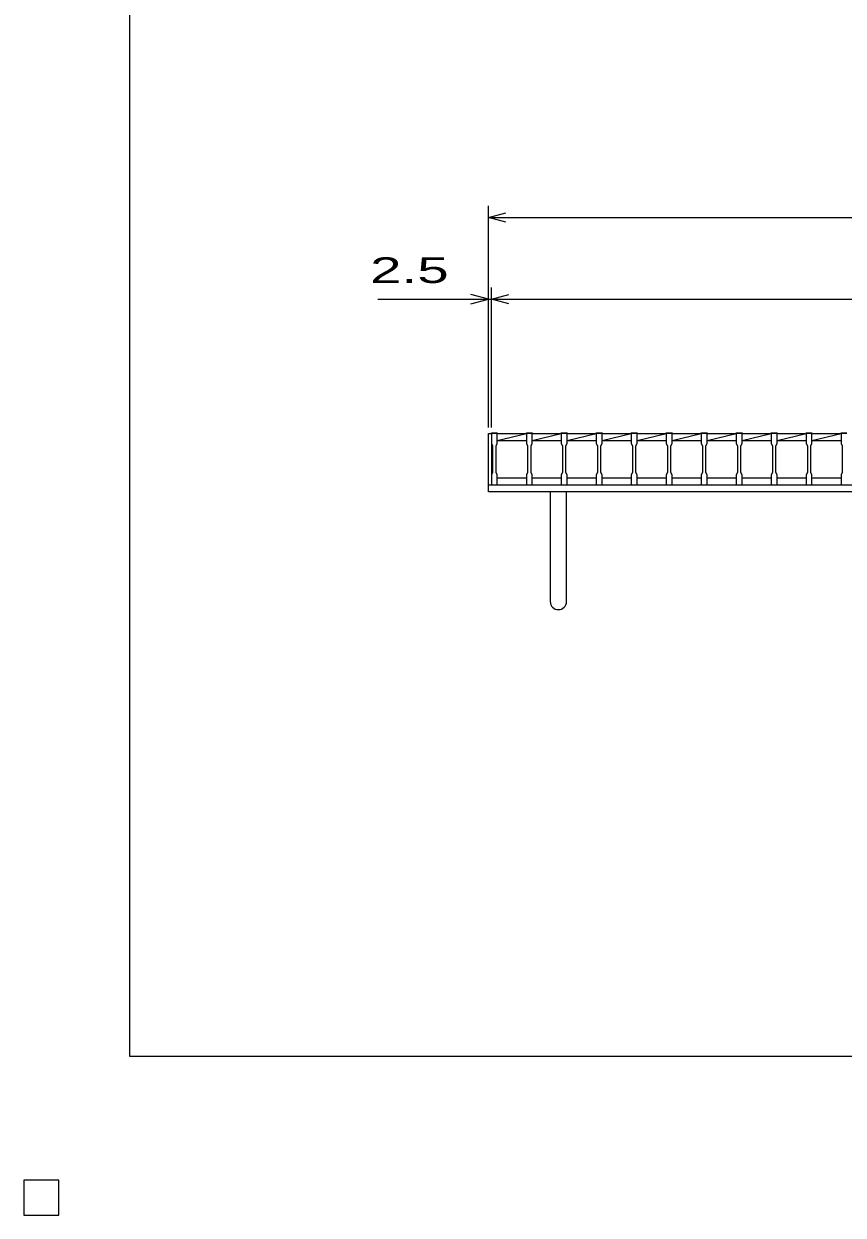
# Model space of a CAD drawing. Units: millimetres, scale not verified. Extents: x -1820 to 1731, y -1282 to 1054.
# Drawn here: x -1820 to -1117, y -1282 to -261 of the extents above; entities that cross this region are included whole.
import ezdxf
from ezdxf.enums import TextEntityAlignment as Align

# ---------------------------------------------------------------- set-up
doc = ezdxf.new("R2010")
doc.units = ezdxf.units.MM
doc.header["$LTSCALE"] = 10
for name, color, linetype, lineweight in [('0_2', 150, 'Continuous', 25), ('16', 3, 'Continuous', 25), ('19', 6, 'Continuous', 25), ('22', 4, 'Continuous', 25), ('24', 2, 'Continuous', 25), ('32', 4, 'Continuous', 25)]:
    doc.layers.add(name, color=color, linetype=linetype, lineweight=lineweight)
doc.styles.add('ベクトル', font='')
doc.styles.get('ベクトル').set_extended_font_data('ベクトル')

msp = doc.modelspace()

# ---------------------------------------------------------------- linework, layer by layer
at = {"layer": '0_2'}
for p, q in [((-1729, -1146.5), (-1729, 1053.5)), ((1731, -1146.5), (-1729, -1146.5)), ((-1790, -1252.5), (-1820, -1252.5)), ((-1820, -1252.5), (-1820, -1282.5)), ((-1790, -1252.5), (-1820, -1252.5)), ((-1820, -1252.5), (-1820, -1282.5)), ((-1790, -1252.5), (-1820, -1252.5)), ((-1820, -1252.5), (-1820, -1282.5)), ((-1790, -1252.5), (-1820, -1252.5)), ((-1820, -1252.5), (-1820, -1282.5)), ((-1790, -1252.5), (-1820, -1252.5)), ((-1820, -1252.5), (-1820, -1282.5)), ((-1790, -1282.5), (-1790, -1252.5)), ((-1790, -1282.5), (-1790, -1252.5)), ((-1790, -1282.5), (-1790, -1252.5)), ((-1790, -1282.5), (-1790, -1252.5)), ((-1790, -1282.5), (-1790, -1252.5)), ((-1820, -1282.5), (-1790, -1282.5)), ((-1820, -1282.5), (-1790, -1282.5)), ((-1820, -1282.5), (-1790, -1282.5)), ((-1820, -1282.5), (-1790, -1282.5)), ((-1820, -1282.5), (-1790, -1282.5))]:
    msp.add_line(p, q, dxfattribs=at)
at = {"layer": '16'}
for p, q in [((-1419, -612.5), (-1419, -611.8)), ((-1419, -611.8), (-1414, -611.8)), ((-1419, -612.5), (-1419, -621)), ((-1414, -612.5), (-1419, -612.5)), ((-1419, -612.5), (-1419, -650.5)), ((-1414, -611.8), (-1414, -612.5)), ((-1414, -621), (-1414, -612.5)), ((-1414, -612.5), (-1389, -612.5)), ((-1414, -618.5), (-1389, -612.5)), ((-1389, -612.5), (-1389, -611.8)), ((-1389, -611.8), (-1384, -611.8)), ((-1389, -612.5), (-1389, -621)), ((-1384, -612.5), (-1389, -612.5)), ((-1384, -611.8), (-1384, -612.5)), ((-1384, -621), (-1384, -612.5)), ((-1384, -612.5), (-1359, -612.5)), ((-1384, -618.5), (-1359, -612.5)), ((-1359, -612.5), (-1359, -611.8)), ((-1359, -611.8), (-1354, -611.8)), ((-1359, -612.5), (-1359, -621)), ((-1354, -612.5), (-1359, -612.5)), ((-1354, -611.8), (-1354, -612.5)), ((-1354, -621), (-1354, -612.5)), ((-1354, -612.5), (-1329, -612.5)), ((-1354, -618.5), (-1329, -612.5)), ((-1329, -612.5), (-1329, -611.8)), ((-1329, -611.8), (-1324, -611.8)), ((-1329, -612.5), (-1329, -621)), ((-1324, -612.5), (-1329, -612.5)), ((-1324, -611.8), (-1324, -612.5)), ((-1324, -621), (-1324, -612.5)), ((-1324, -612.5), (-1299, -612.5)), ((-1324, -618.5), (-1299, -612.5)), ((-1299, -612.5), (-1299, -611.8)), ((-1299, -611.8), (-1294, -611.8)), ((-1299, -612.5), (-1299, -621)), ((-1294, -612.5), (-1299, -612.5)), ((-1294, -611.8), (-1294, -612.5)), ((-1294, -621), (-1294, -612.5)), ((-1294, -612.5), (-1269, -612.5)), ((-1294, -618.5), (-1269, -612.5)), ((-1269, -612.5), (-1269, -611.8)), ((-1269, -611.8), (-1264, -611.8)), ((-1269, -612.5), (-1269, -621)), ((-1264, -612.5), (-1269, -612.5)), ((-1264, -611.8), (-1264, -612.5)), ((-1264, -621), (-1264, -612.5)), ((-1264, -612.5), (-1239, -612.5)), ((-1264, -618.5), (-1239, -612.5)), ((-1239, -612.5), (-1239, -611.8)), ((-1239, -611.8), (-1234, -611.8)), ((-1239, -612.5), (-1239, -621)), ((-1234, -612.5), (-1239, -612.5)), ((-1234, -611.8), (-1234, -612.5)), ((-1234, -621), (-1234, -612.5)), ((-1234, -612.5), (-1209, -612.5)), ((-1234, -618.5), (-1209, -612.5)), ((-1209, -612.5), (-1209, -611.8)), ((-1209, -611.8), (-1204, -611.8)), ((-1209, -612.5), (-1209, -621)), ((-1204, -612.5), (-1209, -612.5)), ((-1204, -611.8), (-1204, -612.5)), ((-1204, -621), (-1204, -612.5)), ((-1204, -612.5), (-1179, -612.5)), ((-1204, -618.5), (-1179, -612.5)), ((-1179, -612.5), (-1179, -611.8)), ((-1179, -611.8), (-1174, -611.8)), ((-1179, -612.5), (-1179, -621)), ((-1174, -612.5), (-1179, -612.5)), ((-1174, -611.8), (-1174, -612.5)), ((-1174, -621), (-1174, -612.5)), ((-1174, -612.5), (-1149, -612.5)), ((-1174, -618.5), (-1149, -612.5)), ((-1149, -612.5), (-1149, -611.8)), ((-1149, -611.8), (-1144, -611.8)), ((-1149, -612.5), (-1149, -621)), ((-1144, -612.5), (-1149, -612.5)), ((-1144, -611.8), (-1144, -612.5)), ((-1144, -621), (-1144, -612.5)), ((-1144, -612.5), (-1119, -612.5)), ((-1144, -618.5), (-1119, -612.5)), ((-1119, -612.5), (-1119, -611.8)), ((-1119, -611.8), (-1114, -611.8)), ((-1119, -612.5), (-1119, -621)), ((-1114, -612.5), (-1119, -612.5)), ((-1419, -621), (-1418, -623)), ((-1415, -623), (-1414, -621)), ((-1414, -618.5), (-1389, -618.5)), ((-1389, -621), (-1388, -623)), ((-1385, -623), (-1384, -621)), ((-1384, -618.5), (-1359, -618.5)), ((-1359, -621), (-1358, -623)), ((-1355, -623), (-1354, -621)), ((-1354, -618.5), (-1329, -618.5)), ((-1329, -621), (-1328, -623)), ((-1325, -623), (-1324, -621)), ((-1324, -618.5), (-1299, -618.5)), ((-1299, -621), (-1298, -623)), ((-1295, -623), (-1294, -621)), ((-1294, -618.5), (-1269, -618.5)), ((-1269, -621), (-1268, -623)), ((-1265, -623), (-1264, -621)), ((-1264, -618.5), (-1239, -618.5)), ((-1239, -621), (-1238, -623)), ((-1235, -623), (-1234, -621)), ((-1234, -618.5), (-1209, -618.5)), ((-1209, -621), (-1208, -623)), ((-1205, -623), (-1204, -621)), ((-1204, -618.5), (-1179, -618.5)), ((-1179, -621), (-1178, -623)), ((-1175, -623), (-1174, -621)), ((-1174, -618.5), (-1149, -618.5)), ((-1149, -621), (-1148, -623)), ((-1145, -623), (-1144, -621)), ((-1144, -618.5), (-1119, -618.5)), ((-1119, -621), (-1118, -623)), ((-1418, -623), (-1418, -646)), ((-1415, -646), (-1415, -623)), ((-1388, -623), (-1388, -646)), ((-1385, -646), (-1385, -623)), ((-1358, -623), (-1358, -646)), ((-1355, -646), (-1355, -623)), ((-1328, -623), (-1328, -646)), ((-1325, -646), (-1325, -623)), ((-1298, -623), (-1298, -646)), ((-1295, -646), (-1295, -623)), ((-1268, -623), (-1268, -646)), ((-1265, -646), (-1265, -623)), ((-1238, -623), (-1238, -646)), ((-1235, -646), (-1235, -623)), ((-1208, -623), (-1208, -646)), ((-1205, -646), (-1205, -623)), ((-1178, -623), (-1178, -646)), ((-1175, -646), (-1175, -623)), ((-1148, -623), (-1148, -646)), ((-1145, -646), (-1145, -623)), ((-1118, -623), (-1118, -646)), ((-1418, -646), (-1419, -648)), ((-1419, -648), (-1419, -656.5)), ((-1414, -648), (-1415, -646)), ((-1414, -656.5), (-1414, -648)), ((-1414, -650.5), (-1389, -650.5)), ((-1388, -646), (-1389, -648)), ((-1389, -648), (-1389, -656.5)), ((-1384, -648), (-1385, -646)), ((-1384, -656.5), (-1384, -648)), ((-1384, -650.5), (-1359, -650.5)), ((-1358, -646), (-1359, -648)), ((-1359, -648), (-1359, -656.5)), ((-1354, -648), (-1355, -646)), ((-1354, -656.5), (-1354, -648)), ((-1354, -650.5), (-1329, -650.5)), ((-1328, -646), (-1329, -648)), ((-1329, -648), (-1329, -656.5)), ((-1324, -648), (-1325, -646)), ((-1324, -656.5), (-1324, -648)), ((-1324, -650.5), (-1299, -650.5)), ((-1298, -646), (-1299, -648)), ((-1299, -648), (-1299, -656.5)), ((-1294, -648), (-1295, -646)), ((-1294, -656.5), (-1294, -648)), ((-1294, -650.5), (-1269, -650.5)), ((-1268, -646), (-1269, -648)), ((-1269, -648), (-1269, -656.5)), ((-1264, -648), (-1265, -646)), ((-1264, -656.5), (-1264, -648)), ((-1264, -650.5), (-1239, -650.5)), ((-1238, -646), (-1239, -648)), ((-1239, -648), (-1239, -656.5)), ((-1234, -648), (-1235, -646)), ((-1234, -656.5), (-1234, -648)), ((-1234, -650.5), (-1209, -650.5)), ((-1208, -646), (-1209, -648)), ((-1209, -648), (-1209, -656.5)), ((-1204, -648), (-1205, -646)), ((-1204, -656.5), (-1204, -648)), ((-1204, -650.5), (-1179, -650.5)), ((-1178, -646), (-1179, -648)), ((-1179, -648), (-1179, -656.5)), ((-1174, -648), (-1175, -646)), ((-1174, -656.5), (-1174, -648)), ((-1174, -650.5), (-1149, -650.5)), ((-1148, -646), (-1149, -648)), ((-1149, -648), (-1149, -656.5)), ((-1144, -648), (-1145, -646)), ((-1144, -656.5), (-1144, -648)), ((-1144, -650.5), (-1119, -650.5)), ((-1118, -646), (-1119, -648)), ((-1119, -648), (-1119, -656.5)), ((-1419, -656.5), (-1414, -656.5)), ((-1389, -656.5), (-1384, -656.5)), ((-1359, -656.5), (-1354, -656.5)), ((-1329, -656.5), (-1324, -656.5)), ((-1299, -656.5), (-1294, -656.5)), ((-1269, -656.5), (-1264, -656.5)), ((-1239, -656.5), (-1234, -656.5)), ((-1209, -656.5), (-1204, -656.5)), ((-1179, -656.5), (-1174, -656.5)), ((-1149, -656.5), (-1144, -656.5)), ((-1119, -656.5), (-1114, -656.5)), ((-1790, -1252.5), (-1820, -1252.5)), ((-1820, -1252.5), (-1820, -1282.5)), ((-1790, -1252.5), (-1820, -1252.5)), ((-1820, -1252.5), (-1820, -1282.5)), ((-1790, -1252.5), (-1820, -1252.5)), ((-1820, -1252.5), (-1820, -1282.5)), ((-1790, -1252.5), (-1820, -1252.5)), ((-1820, -1252.5), (-1820, -1282.5)), ((-1790, -1252.5), (-1820, -1252.5)), ((-1820, -1252.5), (-1820, -1282.5)), ((-1790, -1282.5), (-1790, -1252.5)), ((-1790, -1282.5), (-1790, -1252.5)), ((-1790, -1282.5), (-1790, -1252.5)), ((-1790, -1282.5), (-1790, -1252.5)), ((-1790, -1282.5), (-1790, -1252.5)), ((-1820, -1282.5), (-1790, -1282.5)), ((-1820, -1282.5), (-1790, -1282.5)), ((-1820, -1282.5), (-1790, -1282.5)), ((-1820, -1282.5), (-1790, -1282.5)), ((-1820, -1282.5), (-1790, -1282.5))]:
    msp.add_line(p, q, dxfattribs=at)
at = {"layer": '19'}
for p, q in [((-1421.5, -656.5), (-1421.5, -612.5)), ((-1421.5, -612.5), (-1419, -612.5)), ((-1421.5, -656.5), (-421.5, -656.5)), ((-1421.5, -662.5), (-1421.5, -656.5)), ((-421.5, -662.5), (-1421.5, -662.5)), ((-1368.5, -662.5), (-1368.5, -756.5)), ((-1354.5, -756.5), (-1354.5, -662.5))]:
    msp.add_line(p, q, dxfattribs=at)
msp.add_arc((-1361.5, -756.5), 7, 180, 0, dxfattribs=at)
at = {"layer": '22'}
for p, q in [((-1421.5, -607.5), (-1421.5, -417.5)), ((-1421.5, -427.5), (-1406.5, -423.5)), ((-1406.5, -431.5), (-1421.5, -427.5)), ((-1421.5, -427.5), (-421.5, -427.5)), ((-1421.5, -607.5), (-1421.5, -487.5)), ((-1419, -607.5), (-1419, -487.5)), ((-1516.5, -497.5), (-1421.5, -497.5)), ((-1421.5, -497.5), (-1436.5, -493.5)), ((-1436.5, -501.5), (-1421.5, -497.5)), ((-1421.5, -497.5), (-1419, -497.5)), ((-1419, -497.5), (-1404, -493.5)), ((-1404, -501.5), (-1419, -497.5)), ((-1419, -497.5), (-424, -497.5))]:
    msp.add_line(p, q, dxfattribs=at)
at = {"layer": '22', "color": 2}
for p, q in [((-1790, -1252.5), (-1820, -1252.5)), ((-1820, -1252.5), (-1820, -1282.5)), ((-1790, -1252.5), (-1820, -1252.5)), ((-1820, -1252.5), (-1820, -1282.5)), ((-1790, -1252.5), (-1820, -1252.5)), ((-1820, -1252.5), (-1820, -1282.5)), ((-1790, -1282.5), (-1790, -1252.5)), ((-1790, -1282.5), (-1790, -1252.5)), ((-1790, -1282.5), (-1790, -1252.5)), ((-1820, -1282.5), (-1790, -1282.5)), ((-1820, -1282.5), (-1790, -1282.5)), ((-1820, -1282.5), (-1790, -1282.5))]:
    msp.add_line(p, q, dxfattribs=at)
at = {"layer": '24', "color": 4}
for p, q in [((-1790, -1252.5), (-1820, -1252.5)), ((-1820, -1252.5), (-1820, -1282.5)), ((-1790, -1252.5), (-1820, -1252.5)), ((-1820, -1252.5), (-1820, -1282.5)), ((-1790, -1252.5), (-1820, -1252.5)), ((-1820, -1252.5), (-1820, -1282.5)), ((-1790, -1282.5), (-1790, -1252.5)), ((-1790, -1282.5), (-1790, -1252.5)), ((-1790, -1282.5), (-1790, -1252.5)), ((-1820, -1282.5), (-1790, -1282.5)), ((-1820, -1282.5), (-1790, -1282.5)), ((-1820, -1282.5), (-1790, -1282.5))]:
    msp.add_line(p, q, dxfattribs=at)
at = {"layer": '32'}
for p, q in [((-1790, -1252.5), (-1820, -1252.5)), ((-1820, -1252.5), (-1820, -1282.5)), ((-1790, -1252.5), (-1820, -1252.5)), ((-1820, -1252.5), (-1820, -1282.5)), ((-1790, -1252.5), (-1820, -1252.5)), ((-1820, -1252.5), (-1820, -1282.5)), ((-1790, -1252.5), (-1820, -1252.5)), ((-1820, -1252.5), (-1820, -1282.5)), ((-1790, -1252.5), (-1820, -1252.5)), ((-1820, -1252.5), (-1820, -1282.5)), ((-1790, -1282.5), (-1790, -1252.5)), ((-1790, -1282.5), (-1790, -1252.5)), ((-1790, -1282.5), (-1790, -1252.5)), ((-1790, -1282.5), (-1790, -1252.5)), ((-1790, -1282.5), (-1790, -1252.5)), ((-1820, -1282.5), (-1790, -1282.5)), ((-1820, -1282.5), (-1790, -1282.5)), ((-1820, -1282.5), (-1790, -1282.5)), ((-1820, -1282.5), (-1790, -1282.5)), ((-1820, -1282.5), (-1790, -1282.5))]:
    msp.add_line(p, q, dxfattribs=at)

# ---------------------------------------------------------------- texts
at = {"layer": '22', "color": 2, "style": 'ベクトル', "width": 1.65}
msp.add_text(' 2.5 ', height=21.99, dxfattribs=at).set_placement((-1536.5, -472.5), align=Align.MIDDLE_LEFT)

doc.saveas('drawing.dxf')
